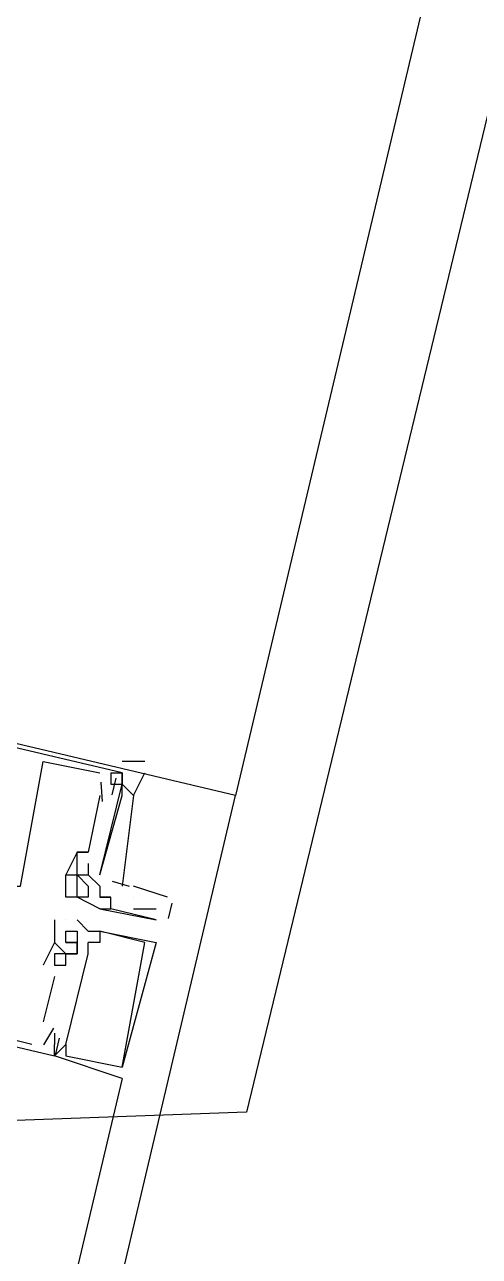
# Model space of a CAD drawing. Header units: feet. Extents: x -84 to 198, y -22 to 181.
# Drawn here: x 135.018 to 135.555, y 105.555 to 107.006 of the extents above; entities that cross this region are included whole.
import ezdxf

# ---------------------------------------------------------------- set-up
doc = ezdxf.new("R2010")
doc.units = ezdxf.units.FT
for name, color, linetype in [('A-AREA-UNIDAD', 30, 'CONTINUOUS'), ('A-LINEA', 7, 'CONTINUOUS'), ('A-MURO-CONCRETO', 8, 'CONTINUOUS')]:
    doc.layers.add(name, color=color, linetype=linetype)

msp = doc.modelspace()

# ---------------------------------------------------------------- linework, layer by layer
at = {"layer": 'A-AREA-UNIDAD'}
msp.add_lwpolyline([(135.92, 108.3733), (135.28, 105.7244), (134.272, 105.6889), (134.16, 106.0444), (121.52, 108.9778), (121.312, 109.3333), (121.312, 110.2933), (121.6, 111.4133), (114.608, 113.0133)], dxfattribs=at)
at = {"layer": 'A-LINEA'}
for p, q in [((135.04, 106.1378), (135.04, 106.1378)), ((135.04, 106.1378), (135.04, 106.1378)), ((135.04, 106.1378), (135.04, 106.1378)), ((135.16, 106.1378), (135.1333, 106.1378)), ((135.1067, 106.1244), (135.1067, 106.1244)), ((135.1067, 106.1244), (135.1067, 106.1244)), ((135.1067, 106.1244), (135.1067, 106.1244)), ((135.12, 106.1244), (135.12, 106.1244)), ((135.12, 106.1244), (135.12, 106.1244)), ((135.12, 106.1244), (135.12, 106.1244)), ((135.1333, 106.1244), (135.1333, 106.1244)), ((135.1333, 106.1244), (135.1333, 106.1244)), ((135.1333, 106.1244), (135.1333, 106.1244)), ((135.1333, 106.1244), (135.1333, 106.1244)), ((135.1333, 106.1244), (135.1333, 106.1244)), ((135.1333, 106.1244), (135.1333, 106.1244)), ((135.1333, 106.1244), (135.1333, 106.1244)), ((135.1067, 106.1111), (135.1067, 106.1111)), ((135.1067, 106.1111), (135.1067, 106.1111)), ((135.1067, 106.1111), (135.1067, 106.1111)), ((135.1079, 106.1136), (135.1095, 106.0909)), ((135.1079, 106.1136), (135.1095, 106.0909)), ((135.1079, 106.1136), (135.1095, 106.0909)), ((135.12, 106.1111), (135.12, 106.1111)), ((135.12, 106.1111), (135.12, 106.1111)), ((135.12, 106.1111), (135.12, 106.1111)), ((135.12, 106.1111), (135.12, 106.1111)), ((135.12, 106.1111), (135.12, 106.1111)), ((135.12, 106.1111), (135.12, 106.1111)), ((135.1257, 106.1184), (135.1209, 106.0984)), ((135.1257, 106.1184), (135.1209, 106.0984)), ((135.1257, 106.1184), (135.1209, 106.0984)), ((135.1333, 106.1111), (135.1333, 106.1111)), ((135.1333, 106.1111), (135.1333, 106.1111)), ((135.1333, 106.1111), (135.1333, 106.1111)), ((135.1333, 106.1111), (135.1333, 106.1111)), ((135.1333, 106.1111), (135.1333, 106.1111)), ((135.1333, 106.1111), (135.1333, 106.1111)), ((135.1067, 106.0978), (135.0933, 106.0311)), ((135.1067, 106.0978), (135.0933, 106.0311)), ((135.1067, 106.0978), (135.0933, 106.0311)), ((135.1067, 106.0978), (135.1067, 106.0978)), ((135.1067, 106.0978), (135.1067, 106.0978)), ((135.1067, 106.0978), (135.1067, 106.0978)), ((135.12, 106.0978), (135.12, 106.0978)), ((135.12, 106.0978), (135.12, 106.0978)), ((135.12, 106.0978), (135.12, 106.0978)), ((135.12, 106.0978), (135.12, 106.0978)), ((135.12, 106.0978), (135.12, 106.0978)), ((135.12, 106.0978), (135.12, 106.0978)), ((135.1333, 106.0978), (135.1333, 106.0978)), ((135.1333, 106.0978), (135.1333, 106.0978)), ((135.1333, 106.0978), (135.1333, 106.0978)), ((135.1333, 106.0978), (135.1333, 106.0978)), ((135.1333, 106.0978), (135.1333, 106.0978)), ((135.1333, 106.0978), (135.1333, 106.0978)), ((135.08, 106.0311), (135.08, 106.0311)), ((135.08, 106.0311), (135.08, 106.0311)), ((135.08, 106.0311), (135.08, 106.0311)), ((135.08, 106.0311), (135.08, 106.0311)), ((135.08, 106.0311), (135.08, 106.0311)), ((135.08, 106.0311), (135.08, 106.0311)), ((135.0933, 106.0311), (135.0933, 106.0311)), ((135.0933, 106.0311), (135.0933, 106.0311)), ((135.0933, 106.0311), (135.0933, 106.0311)), ((135.0933, 106.0311), (135.0933, 106.0311)), ((135.0933, 106.0311), (135.0933, 106.0311)), ((135.0933, 106.0311), (135.0933, 106.0311)), ((135.08, 106.0178), (135.08, 106.0178)), ((135.08, 106.0178), (135.08, 106.0178)), ((135.08, 106.0178), (135.08, 106.0178)), ((135.0933, 106.0178), (135.0933, 106.0178)), ((135.0933, 106.0178), (135.0933, 106.0178)), ((135.0933, 106.0178), (135.0933, 106.0178)), ((135.0667, 106.0044), (135.0667, 106.0044)), ((135.0667, 106.0044), (135.0667, 106.0044)), ((135.0667, 106.0044), (135.0667, 106.0044)), ((135.0667, 106.0044), (135.0667, 106.0044)), ((135.08, 106.0044), (135.08, 106.0044)), ((135.08, 106.0044), (135.08, 106.0044)), ((135.08, 106.0044), (135.08, 106.0044)), ((135.08, 106.0044), (135.08, 106.0044)), ((135.08, 106.0044), (135.08, 106.0044)), ((135.08, 106.0044), (135.08, 106.0044)), ((135.0933, 106.0044), (135.0933, 106.0044)), ((135.0933, 106.0044), (135.0933, 106.0044)), ((135.0933, 106.0044), (135.0933, 106.0044)), ((135.0933, 106.0044), (135.0933, 106.0044)), ((135.1067, 106.0044), (135.1067, 106.0044)), ((135.1067, 106.0044), (135.1067, 106.0044)), ((135.1067, 106.0044), (135.1067, 106.0044)), ((135.1215, 105.9967), (135.1414, 105.9911)), ((135.1215, 105.9967), (135.1414, 105.9911)), ((135.1215, 105.9967), (135.1414, 105.9911)), ((135.0933, 105.9911), (135.0933, 105.9911)), ((135.1067, 105.9911), (135.1067, 105.9911)), ((135.1067, 105.9911), (135.1067, 105.9911)), ((135.1067, 105.9911), (135.1067, 105.9911)), ((135.1067, 105.9911), (135.1067, 105.9911)), ((135.1867, 105.9778), (135.1467, 105.9911)), ((135.0667, 105.9778), (135.0667, 105.9778)), ((135.08, 105.9778), (135.08, 105.9778)), ((135.08, 105.9778), (135.08, 105.9778)), ((135.0933, 105.9778), (135.0933, 105.9778)), ((135.1067, 105.9778), (135.1067, 105.9778)), ((135.1067, 105.9778), (135.1067, 105.9778)), ((135.1067, 105.9778), (135.1067, 105.9778)), ((135.1067, 105.9644), (135.1067, 105.9644)), ((135.1067, 105.9644), (135.1067, 105.9644)), ((135.12, 105.9778), (135.12, 105.9778)), ((135.12, 105.9778), (135.12, 105.9778)), ((135.12, 105.9778), (135.12, 105.9778)), ((135.12, 105.9644), (135.12, 105.9644)), ((135.12, 105.9644), (135.12, 105.9644)), ((135.12, 105.9644), (135.12, 105.9644)), ((135.1467, 105.9778), (135.1467, 105.9778)), ((135.1467, 105.9644), (135.1733, 105.9644)), ((135.1917, 105.971), (135.1873, 105.9527)), ((135.0533, 105.9511), (135.0533, 105.9511)), ((135.0533, 105.9511), (135.0533, 105.9511)), ((135.0533, 105.9511), (135.0533, 105.9511)), ((135.0667, 105.9511), (135.0667, 105.9511)), ((135.0667, 105.9511), (135.0667, 105.9511)), ((135.0667, 105.9511), (135.0667, 105.9511)), ((135.0667, 105.9511), (135.0667, 105.9511)), ((135.0667, 105.9511), (135.0667, 105.9511)), ((135.0667, 105.9511), (135.0667, 105.9511)), ((135.08, 105.9511), (135.08, 105.9511)), ((135.08, 105.9511), (135.08, 105.9511)), ((135.08, 105.9511), (135.08, 105.9511)), ((135.1733, 105.9511), (135.1733, 105.9511)), ((135.0667, 105.9378), (135.0667, 105.9378)), ((135.0667, 105.9378), (135.0667, 105.9378)), ((135.0667, 105.9378), (135.0667, 105.9378)), ((135.08, 105.9378), (135.08, 105.9378)), ((135.08, 105.9378), (135.08, 105.9378)), ((135.08, 105.9378), (135.08, 105.9378)), ((135.0933, 105.9378), (135.0933, 105.9378)), ((135.0933, 105.9378), (135.0933, 105.9378)), ((135.0933, 105.9378), (135.0933, 105.9378)), ((135.1067, 105.9378), (135.1067, 105.9378)), ((135.1067, 105.9378), (135.1067, 105.9378)), ((135.1067, 105.9378), (135.1067, 105.9378)), ((135.1067, 105.9378), (135.1067, 105.9378)), ((135.1067, 105.9378), (135.1067, 105.9378)), ((135.1067, 105.9378), (135.1067, 105.9378)), ((135.0533, 105.9244), (135.0533, 105.9244)), ((135.0533, 105.9244), (135.0533, 105.9244)), ((135.0533, 105.9244), (135.0533, 105.9244)), ((135.0533, 105.9244), (135.0533, 105.9244)), ((135.0533, 105.9244), (135.0533, 105.9244)), ((135.0533, 105.9244), (135.0533, 105.9244)), ((135.0667, 105.9244), (135.0667, 105.9244)), ((135.0667, 105.9244), (135.0667, 105.9244)), ((135.0667, 105.9244), (135.0667, 105.9244)), ((135.0667, 105.9244), (135.0667, 105.9244)), ((135.0667, 105.9244), (135.0667, 105.9244)), ((135.0667, 105.9244), (135.0667, 105.9244)), ((135.08, 105.9244), (135.08, 105.9244)), ((135.08, 105.9244), (135.08, 105.9244)), ((135.08, 105.9244), (135.08, 105.9244)), ((135.08, 105.9244), (135.08, 105.9244)), ((135.08, 105.9244), (135.08, 105.9244)), ((135.08, 105.9244), (135.08, 105.9244)), ((135.08, 105.9244), (135.08, 105.9244)), ((135.08, 105.9244), (135.08, 105.9244)), ((135.08, 105.9244), (135.08, 105.9244)), ((135.08, 105.9244), (135.08, 105.9244)), ((135.08, 105.9244), (135.08, 105.9244)), ((135.08, 105.9244), (135.08, 105.9244)), ((135.0933, 105.9111), (135.0933, 105.9244)), ((135.0933, 105.9244), (135.0933, 105.9244)), ((135.0933, 105.9111), (135.0933, 105.9244)), ((135.0933, 105.9244), (135.0933, 105.9244)), ((135.0933, 105.9111), (135.0933, 105.9244)), ((135.0933, 105.9244), (135.0933, 105.9244)), ((135.1067, 105.9244), (135.1067, 105.9244)), ((135.1067, 105.9244), (135.1067, 105.9244)), ((135.1067, 105.9244), (135.1067, 105.9244)), ((135.16, 105.9244), (135.16, 105.9244)), ((135.16, 105.9244), (135.16, 105.9244)), ((135.16, 105.9244), (135.16, 105.9244)), ((135.1733, 105.9244), (135.1733, 105.9244)), ((135.1733, 105.9244), (135.1733, 105.9244)), ((135.1733, 105.9244), (135.1733, 105.9244)), ((135.0533, 105.9111), (135.0533, 105.9111)), ((135.0533, 105.9111), (135.0533, 105.9111)), ((135.0533, 105.9111), (135.0533, 105.9111)), ((135.0533, 105.9111), (135.0533, 105.9111)), ((135.0533, 105.9111), (135.0533, 105.9111)), ((135.0533, 105.9111), (135.0533, 105.9111)), ((135.0667, 105.8044), (135.0933, 105.9111)), ((135.0667, 105.9111), (135.0667, 105.9111)), ((135.0667, 105.9111), (135.0667, 105.9111)), ((135.0667, 105.9111), (135.0667, 105.9111)), ((135.0667, 105.8044), (135.0933, 105.9111)), ((135.0667, 105.9111), (135.0667, 105.9111)), ((135.0667, 105.9111), (135.0667, 105.9111)), ((135.0667, 105.9111), (135.0667, 105.9111)), ((135.0667, 105.8044), (135.0933, 105.9111)), ((135.0667, 105.9111), (135.0667, 105.9111)), ((135.0667, 105.9111), (135.0667, 105.9111)), ((135.0667, 105.9111), (135.0667, 105.9111)), ((135.08, 105.9111), (135.08, 105.9111)), ((135.08, 105.9111), (135.08, 105.9111)), ((135.08, 105.9111), (135.08, 105.9111)), ((135.08, 105.9111), (135.08, 105.9111)), ((135.08, 105.9111), (135.08, 105.9111)), ((135.08, 105.9111), (135.08, 105.9111)), ((135.08, 105.9111), (135.08, 105.9111)), ((135.08, 105.9111), (135.08, 105.9111)), ((135.08, 105.9111), (135.08, 105.9111)), ((135.08, 105.9111), (135.08, 105.9111)), ((135.08, 105.9111), (135.08, 105.9111)), ((135.08, 105.9111), (135.08, 105.9111)), ((135.08, 105.9111), (135.08, 105.9111)), ((135.08, 105.9111), (135.08, 105.9111)), ((135.08, 105.9111), (135.08, 105.9111)), ((135.0933, 105.9111), (135.0933, 105.9111)), ((135.0933, 105.9111), (135.0933, 105.9111)), ((135.0933, 105.9111), (135.0933, 105.9111)), ((135.0933, 105.9111), (135.0933, 105.9111)), ((135.0933, 105.9111), (135.0933, 105.9111)), ((135.0933, 105.9111), (135.0933, 105.9111)), ((135.04, 105.8978), (135.04, 105.8978)), ((135.04, 105.8978), (135.04, 105.8978)), ((135.04, 105.8978), (135.04, 105.8978)), ((135.0533, 105.8978), (135.0533, 105.8978)), ((135.0533, 105.8978), (135.0533, 105.8978)), ((135.0533, 105.8978), (135.0533, 105.8978)), ((135.0533, 105.8978), (135.0533, 105.8978)), ((135.0533, 105.8978), (135.0533, 105.8978)), ((135.0533, 105.8978), (135.0533, 105.8978)), ((135.0667, 105.8978), (135.0667, 105.8978)), ((135.0667, 105.8978), (135.0667, 105.8978)), ((135.0667, 105.8978), (135.0667, 105.8978)), ((135.0533, 105.8844), (135.04, 105.8311)), ((135.0533, 105.8844), (135.04, 105.8311)), ((135.0533, 105.8844), (135.04, 105.8311)), ((135.0533, 105.8844), (135.0533, 105.8844)), ((135.0533, 105.8844), (135.0533, 105.8844)), ((135.0533, 105.8844), (135.0533, 105.8844)), ((135.04, 105.8311), (135.04, 105.8311)), ((135.04, 105.8311), (135.04, 105.8311)), ((135.04, 105.8311), (135.04, 105.8311)), ((135.0522, 105.8235), (135.0406, 105.804)), ((135.0522, 105.8235), (135.0406, 105.804)), ((135.0522, 105.8235), (135.0406, 105.804)), ((135.0267, 105.8044), (135.0267, 105.8044)), ((135.0267, 105.8044), (135.0267, 105.8044)), ((135.0267, 105.8044), (135.0267, 105.8044)), ((135.04, 105.8044), (135.04, 105.8044)), ((135.04, 105.8044), (135.04, 105.8044)), ((135.04, 105.8044), (135.04, 105.8044)), ((135.04, 105.8044), (135.04, 105.8044)), ((135.04, 105.8044), (135.04, 105.8044)), ((135.04, 105.8044), (135.04, 105.8044)), ((135.0533, 105.8178), (135.0533, 105.8178)), ((135.0533, 105.8178), (135.0533, 105.8178)), ((135.0533, 105.8178), (135.0533, 105.8178)), ((135.0533, 105.8044), (135.0533, 105.8044)), ((135.0533, 105.8044), (135.0533, 105.8044)), ((135.0533, 105.8044), (135.0533, 105.8044)), ((135.0533, 105.8044), (135.0533, 105.8044)), ((135.0533, 105.8044), (135.0533, 105.8044)), ((135.0533, 105.8044), (135.0533, 105.8044)), ((135.059, 105.8117), (135.0543, 105.7917)), ((135.059, 105.8117), (135.0543, 105.7917)), ((135.059, 105.8117), (135.0543, 105.7917)), ((135.0667, 105.8044), (135.0667, 105.8044)), ((135.0667, 105.8044), (135.0667, 105.8044)), ((135.0667, 105.8044), (135.0667, 105.8044)), ((135.0667, 105.8044), (135.0667, 105.8044)), ((135.0667, 105.8044), (135.0667, 105.8044)), ((135.0667, 105.8044), (135.0667, 105.8044)), ((135.0533, 105.7911), (135.0533, 105.7911)), ((135.0533, 105.7911), (135.0533, 105.7911)), ((135.0533, 105.7911), (135.0533, 105.7911)), ((135.0533, 105.7911), (135.0533, 105.7911)), ((135.0533, 105.7911), (135.0533, 105.7911)), ((135.0533, 105.7911), (135.0533, 105.7911)), ((135.0533, 105.7911), (135.0533, 105.7911)), ((135.0533, 105.7911), (135.0533, 105.7911)), ((135.0533, 105.7911), (135.0533, 105.7911)), ((135.0667, 105.7911), (135.0667, 105.7911)), ((135.0667, 105.7911), (135.0667, 105.7911)), ((135.0667, 105.7911), (135.0667, 105.7911)), ((135.1333, 105.7778), (135.1333, 105.7778)), ((135.1333, 105.7778), (135.1333, 105.7778)), ((135.1333, 105.7778), (135.1333, 105.7778)), ((135.1333, 105.7778), (135.1333, 105.7778)), ((135.1333, 105.7778), (135.1333, 105.7778)), ((135.1333, 105.7778), (135.1333, 105.7778)), ((135.1333, 105.7644), (133.3867, 98.3911)), ((135.1333, 105.7644), (135.1333, 105.7644)), ((135.1333, 105.7644), (135.1333, 105.7644)), ((135.1333, 105.7644), (135.1333, 105.7644))]:
    msp.add_line(p, q, dxfattribs=at)
for points in [[(121.4533, 109.3644), (122.1467, 112.2844), (135.96, 109.0178), (135.2667, 106.0978), (121.4533, 109.3644)], [(135.12, 106.1244), (135.1333, 106.1244), (135.1333, 106.1111), (135.1333, 106.1244), (134.4533, 106.2844), (134.4267, 106.1378)], [(135.12, 106.1244), (135.1333, 106.1244), (135.1333, 106.1111), (135.1333, 106.1244), (134.4533, 106.2844), (134.4267, 106.1378)], [(135.12, 106.1244), (135.1333, 106.1244), (135.1333, 106.1111), (135.1333, 106.1244), (134.4533, 106.2844), (134.4267, 106.1378)], [(135, 105.9911), (135.0133, 105.9911), (135.04, 106.1378), (135.1067, 106.1244)], [(135, 105.9911), (135.0133, 105.9911), (135.04, 106.1378), (135.1067, 106.1244)], [(135, 105.9911), (135.0133, 105.9911), (135.04, 106.1378), (135.1067, 106.1244)], [(135.12, 106.1244), (135.12, 106.1111), (135.1333, 106.1111), (135.1467, 106.0978), (135.16, 106.1244)], [(135.1333, 106.1244), (135.1333, 106.1111), (135.1333, 106.1244)], [(135.1067, 106.0044), (135.1333, 106.1111), (135.1467, 106.0978), (135.1333, 105.9911)], [(135.1067, 106.0044), (135.1333, 106.0978), (135.1333, 106.1111)], [(135.1067, 106.0044), (135.1333, 106.1111), (135.1467, 106.0978), (135.1333, 105.9911)], [(135.1067, 106.0044), (135.1333, 106.0978), (135.1333, 106.1111)], [(135.1067, 106.0044), (135.1333, 106.1111), (135.1467, 106.0978), (135.1333, 105.9911)], [(135.1067, 106.0044), (135.1333, 106.0978), (135.1333, 106.1111)], [(124.5867, 91.1511), (131.36, 89.5511), (135.2667, 106.0978)], [(134.4133, 106.0978), (134.3733, 105.9511), (135.0533, 105.7911), (135.0533, 105.8044), (135.0533, 105.8044)], [(134.4133, 106.0978), (134.3733, 105.9511), (135.0533, 105.7911), (135.0533, 105.8044), (135.0533, 105.8044)], [(134.4133, 106.0978), (134.3733, 105.9511), (135.0533, 105.7911), (135.0533, 105.8044), (135.0533, 105.8044)], [(135.0933, 106.0311), (135.08, 106.0311), (135.0667, 106.0044), (135.08, 106.0044), (135.08, 106.0178), (135.08, 106.0311), (135.0933, 106.0311)], [(135.0933, 106.0311), (135.08, 106.0311), (135.0667, 106.0044), (135.08, 106.0044), (135.08, 106.0178), (135.08, 106.0311), (135.0933, 106.0311)], [(135.0933, 106.0311), (135.08, 106.0311), (135.0667, 106.0044), (135.08, 106.0044), (135.08, 106.0178), (135.08, 106.0311), (135.0933, 106.0311)], [(135.0933, 106.0178), (135.0933, 106.0044), (135.1067, 105.9911)], [(135.0933, 106.0178), (135.0933, 106.0044), (135.1067, 105.9911)], [(135.0933, 106.0178), (135.0933, 106.0044), (135.1067, 105.9911)], [(135.1067, 105.9644), (135.08, 105.9778), (135.0667, 105.9778), (135.0667, 106.0044), (135.08, 106.0044), (135.08, 106.0044), (135.08, 106.0044), (135.08, 106.0044), (135.0933, 106.0044), (135.0933, 106.0044), (135.1067, 105.9911), (135.1067, 105.9778), (135.1067, 105.9778), (135.12, 105.9778)], [(135.08, 106.0044), (135.0933, 105.9911), (135.0933, 105.9778), (135.08, 105.9778), (135.08, 106.0044)], [(135.0267, 105.8044), (134.9733, 105.8178), (135, 105.9644), (134.9733, 105.8844)], [(135.0267, 105.8044), (134.9733, 105.8178), (135, 105.9644), (134.9733, 105.8844)], [(135.0267, 105.8044), (134.9733, 105.8178), (135, 105.9644), (134.9733, 105.8844)], [(135.1067, 105.9644), (135.1067, 105.9644), (135.12, 105.9644), (135.12, 105.9778), (135.1067, 105.9778)], [(135.1067, 105.9644), (135.1733, 105.9511), (135.1733, 105.9511), (135.12, 105.9644)], [(135.12, 105.9778), (135.12, 105.9778), (135.12, 105.9778), (135.12, 105.9778)], [(135.0533, 105.9511), (135.0533, 105.9244), (135.0533, 105.9244), (135.0533, 105.9244), (135.0533, 105.9244)], [(135.0533, 105.9511), (135.0533, 105.9244), (135.0533, 105.9244), (135.0533, 105.9244), (135.0533, 105.9244)], [(135.0533, 105.9511), (135.0533, 105.9244), (135.0533, 105.9244), (135.0533, 105.9244), (135.0533, 105.9244)], [(135.08, 105.9511), (135.0933, 105.9378), (135.1067, 105.9378), (135.1733, 105.9244), (135.1333, 105.7778), (135.1333, 105.7778)], [(135.08, 105.9511), (135.0933, 105.9378), (135.1067, 105.9378), (135.1733, 105.9244), (135.1333, 105.7778), (135.1333, 105.7778)], [(135.08, 105.9511), (135.0933, 105.9378), (135.1067, 105.9378), (135.1733, 105.9244), (135.1333, 105.7778), (135.1333, 105.7778)], [(135.1333, 105.7644), (135.0533, 105.7911), (135.0667, 105.8044), (135.0667, 105.7911), (135.1333, 105.7778), (135.1333, 105.7778), (135.16, 105.9244), (135.16, 105.9244), (135.1067, 105.9378), (135.1067, 105.9378), (135.1067, 105.9244), (135.1067, 105.9244), (135.0933, 105.9244), (135.0933, 105.9244)], [(135.1333, 105.7644), (135.0533, 105.7911), (135.0667, 105.8044), (135.0667, 105.7911), (135.1333, 105.7778), (135.1333, 105.7778), (135.16, 105.9244), (135.16, 105.9244), (135.1067, 105.9378), (135.1067, 105.9378), (135.1067, 105.9244), (135.1067, 105.9244), (135.0933, 105.9244), (135.0933, 105.9244)], [(135.1333, 105.7644), (135.0533, 105.7911), (135.0667, 105.8044), (135.0667, 105.7911), (135.1333, 105.7778), (135.1333, 105.7778), (135.16, 105.9244), (135.16, 105.9244), (135.1067, 105.9378), (135.1067, 105.9378), (135.1067, 105.9244), (135.1067, 105.9244), (135.0933, 105.9244), (135.0933, 105.9244)], [(135.0667, 105.9111), (135.0533, 105.9244), (135.04, 105.8978)], [(135.0667, 105.9111), (135.0533, 105.9244), (135.04, 105.8978)], [(135.0667, 105.9111), (135.0533, 105.9244), (135.04, 105.8978)], [(135.0667, 105.9244), (135.08, 105.9244), (135.08, 105.9111), (135.08, 105.9111)], [(135.0667, 105.9244), (135.08, 105.9244), (135.08, 105.9111), (135.08, 105.9111)], [(135.0667, 105.9244), (135.08, 105.9244), (135.08, 105.9111), (135.08, 105.9111)], [(135.08, 105.9244), (135.08, 105.9111), (135.08, 105.9244)], [(135.08, 105.9244), (135.08, 105.9111), (135.08, 105.9244)], [(135.08, 105.9244), (135.08, 105.9111), (135.08, 105.9244)], [(135.08, 105.9244), (135.08, 105.9111), (135.08, 105.9244)], [(135.08, 105.9244), (135.08, 105.9111), (135.08, 105.9244)], [(135.08, 105.9244), (135.08, 105.9111), (135.08, 105.9244)], [(135.08, 105.9111), (135.0667, 105.9111), (135.08, 105.9111)], [(135.08, 105.9111), (135.0667, 105.9111), (135.08, 105.9111)], [(135.08, 105.9111), (135.0667, 105.9111), (135.08, 105.9111)], [(135.0533, 105.8178), (135.0533, 105.8178), (135.0533, 105.8044)], [(135.0533, 105.8178), (135.0533, 105.8178), (135.0533, 105.8044)], [(135.0533, 105.8178), (135.0533, 105.8178), (135.0533, 105.8044)]]:
    msp.add_lwpolyline(points, dxfattribs=at)
for points in [[(135.08, 105.9244), (135.0667, 105.9244), (135.0667, 105.9378), (135.08, 105.9378)], [(135.08, 105.9244), (135.0667, 105.9244), (135.0667, 105.9378), (135.08, 105.9378)], [(135.08, 105.9244), (135.0667, 105.9244), (135.0667, 105.9378), (135.08, 105.9378)], [(135.0667, 105.9111), (135.0533, 105.9111), (135.0533, 105.8978), (135.0667, 105.8978)], [(135.0667, 105.9111), (135.0533, 105.9111), (135.0533, 105.8978), (135.0667, 105.8978)], [(135.0667, 105.9111), (135.0533, 105.9111), (135.0533, 105.8978), (135.0667, 105.8978)]]:
    msp.add_lwpolyline(points, close=True, dxfattribs=at)
at = {"layer": 'A-MURO-CONCRETO'}
msp.add_lwpolyline([(122.92, 109.0178), (135.96, 109.0178), (135.2667, 106.0978), (122.92, 109.0178), (122.92, 109.0178)], dxfattribs=at)

doc.saveas('drawing.dxf')
